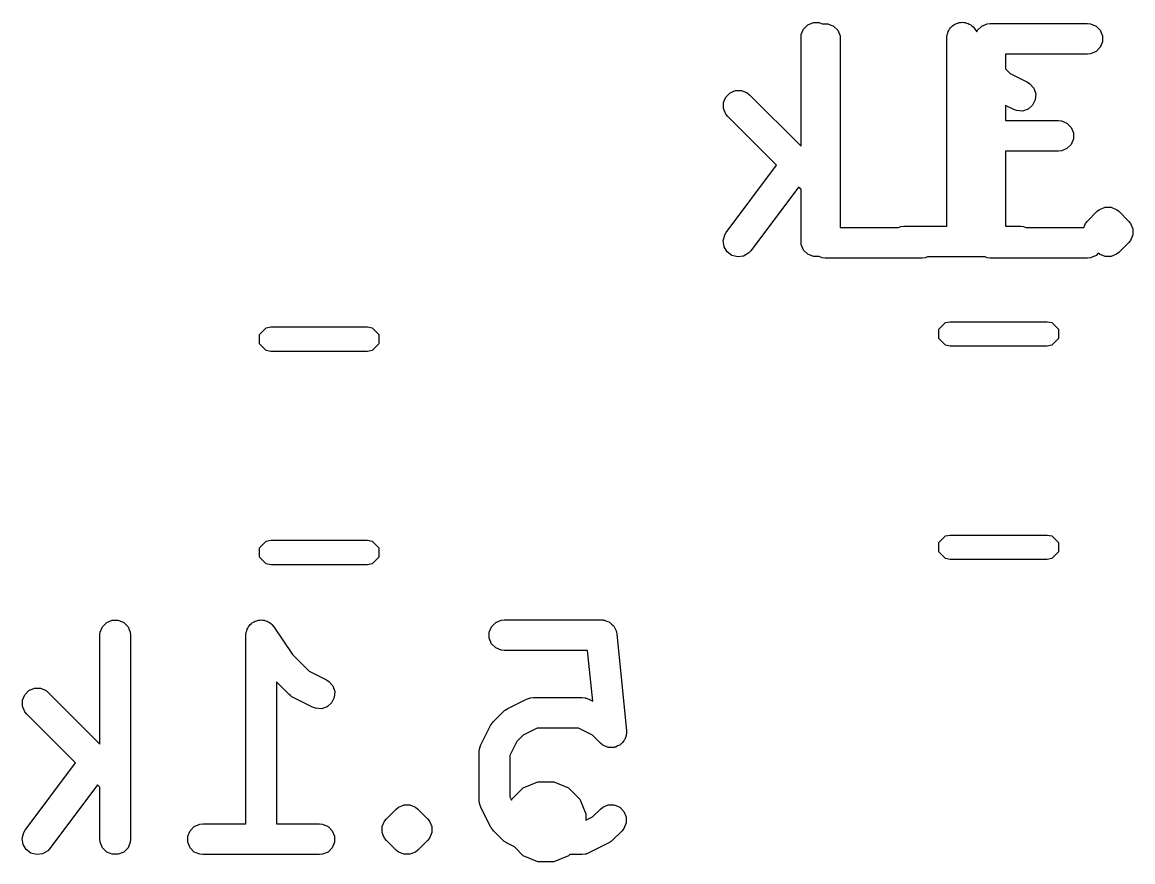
# Model space of a CAD drawing. Header units: millimetres. Extents: x 60 to 220, y -152 to -53.
# Drawn here: x 73.12 to 78.56, y -143.67 to -139.55 of the extents above; entities that cross this region are included whole.
import ezdxf

# ---------------------------------------------------------------- set-up
doc = ezdxf.new("R2010")
doc.units = ezdxf.units.MM
doc.layers.add('F.Silkscreen', color=41, linetype='CONTINUOUS', true_color=0xf2eda1)

msp = doc.modelspace()

# ---------------------------------------------------------------- linework, layer by layer
at = {"layer": 'F.Silkscreen', "linetype": 'CONTINUOUS'}
for p, q in [((76.967422, -139.567459), (76.994458, -139.55626)), ((76.994458, -139.55626), (77.023722, -139.55626)), ((77.023722, -139.55626), (77.038207, -139.56226)), ((77.701955, -139.559072), (77.708744, -139.55626)), ((77.708744, -139.55626), (77.716171, -139.55626)), ((77.716171, -139.55626), (77.723455, -139.554819)), ((77.723455, -139.554819), (77.73066, -139.55626)), ((77.73066, -139.55626), (77.738008, -139.55626)), ((77.738008, -139.55626), (77.744868, -139.559101)), ((76.935531, -139.615187), (76.94673, -139.588151)), ((76.94673, -139.588151), (76.967422, -139.567459)), ((77.038207, -139.56226), (77.066232, -139.56226)), ((77.066232, -139.56226), (77.093268, -139.573459)), ((77.093268, -139.573459), (77.11396, -139.594151)), ((77.11396, -139.594151), (77.125159, -139.621187)), ((77.649817, -139.615187), (77.652658, -139.608326)), ((77.652658, -139.608326), (77.654115, -139.601046)), ((77.654115, -139.601046), (77.658203, -139.59494)), ((77.658203, -139.59494), (77.661016, -139.588151)), ((77.661016, -139.588151), (77.666266, -139.5829)), ((77.666266, -139.5829), (77.670398, -139.576731)), ((77.670398, -139.576731), (77.676512, -139.572654)), ((77.676512, -139.572654), (77.681708, -139.567459)), ((77.681708, -139.567459), (77.688568, -139.564617)), ((77.688568, -139.564617), (77.694747, -139.560498)), ((77.694747, -139.560498), (77.701955, -139.559072)), ((77.744868, -139.559101), (77.752149, -139.560558)), ((77.752149, -139.560558), (77.758254, -139.564646)), ((77.758254, -139.564646), (77.765044, -139.567459)), ((77.765044, -139.567459), (77.770294, -139.572709)), ((77.770294, -139.572709), (77.776464, -139.576841)), ((77.776464, -139.576841), (77.785684, -139.588099)), ((77.785684, -139.588099), (77.785736, -139.588151)), ((77.785736, -139.588151), (77.785745, -139.588173)), ((77.785745, -139.588173), (77.78578, -139.588216)), ((77.78578, -139.588216), (77.795304, -139.602502)), ((77.795304, -139.602502), (77.798764, -139.594151)), ((77.798764, -139.594151), (77.819456, -139.573459)), ((77.819456, -139.573459), (77.846492, -139.56226)), ((77.846492, -139.56226), (77.861124, -139.560819)), ((77.861124, -139.560819), (78.337314, -139.560819)), ((78.337314, -139.560819), (78.351946, -139.56226)), ((78.351946, -139.56226), (78.378982, -139.573459)), ((78.378982, -139.573459), (78.399674, -139.594151)), ((78.399674, -139.594151), (78.410873, -139.621187)), ((76.93409, -139.629819), (76.935531, -139.615187)), ((76.93409, -140.163038), (76.93409, -139.629819)), ((77.125159, -139.621187), (77.1266, -139.635819)), ((77.1266, -139.635819), (77.1266, -140.560819)), ((77.648376, -139.62974), (77.648391, -139.629663)), ((77.648381, -139.629766), (77.648376, -139.62974)), ((77.648376, -139.629819), (77.648381, -139.629766)), ((77.648376, -140.554819), (77.648376, -139.629819)), ((77.648391, -139.629663), (77.649817, -139.615187)), ((78.410873, -139.650451), (78.399674, -139.677487)), ((78.410873, -139.621187), (78.410873, -139.650451)), ((78.337314, -139.710819), (77.936124, -139.710819)), ((77.936124, -139.710819), (77.936124, -139.78412)), ((78.351946, -139.709378), (78.337314, -139.710819)), ((78.378982, -139.698179), (78.351946, -139.709378)), ((78.399674, -139.677487), (78.378982, -139.698179)), ((77.936124, -139.78412), (77.958279, -139.806275)), ((77.958279, -139.806275), (78.042631, -139.848451)), ((78.042631, -139.848451), (78.055074, -139.856283)), ((78.055074, -139.856283), (78.074247, -139.878391)), ((78.074247, -139.878391), (78.083501, -139.906152)), ((76.554579, -139.948521), (76.565778, -139.921484)), ((76.565778, -139.921484), (76.58647, -139.900792)), ((76.58647, -139.900792), (76.613507, -139.889593)), ((76.613507, -139.889593), (76.642769, -139.889593)), ((76.642769, -139.889593), (76.669806, -139.900792)), ((76.669806, -139.900792), (76.681171, -139.910119)), ((76.681171, -139.910119), (76.93409, -140.163038)), ((78.081427, -139.935342), (78.068339, -139.961517)), ((78.083501, -139.906152), (78.081427, -139.935342)), ((76.554579, -139.977783), (76.554579, -139.948521)), ((76.565778, -140.00482), (76.554579, -139.977783)), ((77.975549, -139.982615), (77.936124, -139.962902)), ((77.936124, -139.962902), (77.936124, -140.037009)), ((77.98928, -139.98787), (77.975549, -139.982615)), ((78.01847, -139.989944), (77.98928, -139.98787)), ((78.046232, -139.98069), (78.01847, -139.989944)), ((78.068339, -139.961517), (78.046232, -139.98069)), ((76.575105, -140.016185), (76.565778, -140.00482)), ((76.814823, -140.255903), (76.575105, -140.016185)), ((77.936124, -140.037009), (78.194457, -140.037009)), ((78.194457, -140.037009), (78.209089, -140.03845)), ((78.209089, -140.03845), (78.236125, -140.049649)), ((78.236125, -140.049649), (78.256817, -140.070341)), ((78.256817, -140.070341), (78.268016, -140.097377)), ((78.268016, -140.097377), (78.268016, -140.126641)), ((78.256817, -140.153677), (78.236125, -140.174369)), ((78.268016, -140.126641), (78.256817, -140.153677)), ((78.194457, -140.187009), (77.936124, -140.187009)), ((77.936124, -140.187009), (77.936124, -140.554819)), ((78.209089, -140.185568), (78.194457, -140.187009)), ((78.236125, -140.174369), (78.209089, -140.185568)), ((76.568138, -140.584819), (76.814823, -140.255903)), ((76.921966, -140.363046), (76.688138, -140.674819)), ((76.93409, -140.37517), (76.921966, -140.363046)), ((76.93409, -140.629819), (76.93409, -140.37517)), ((78.384627, -140.481548), (78.395993, -140.47222)), ((78.395993, -140.47222), (78.395994, -140.472219)), ((78.395994, -140.472219), (78.411831, -140.465659)), ((78.411831, -140.465659), (78.423029, -140.461021)), ((78.423029, -140.461021), (78.452292, -140.461021)), ((78.452292, -140.461021), (78.452293, -140.461021)), ((78.452293, -140.461021), (78.463491, -140.465659)), ((78.463491, -140.465659), (78.479328, -140.472219)), ((78.479328, -140.472219), (78.479329, -140.47222)), ((78.479329, -140.47222), (78.490695, -140.481548)), ((78.327681, -140.540533), (78.337008, -140.529168)), ((78.337008, -140.529168), (78.384627, -140.481548)), ((78.490695, -140.481548), (78.538313, -140.529167)), ((78.538313, -140.529167), (78.547641, -140.540533)), ((76.560512, -140.597389), (76.568138, -140.584819)), ((77.1266, -140.560819), (77.412024, -140.560819)), ((77.412024, -140.560819), (77.42303, -140.55626)), ((77.42303, -140.55626), (77.437662, -140.554819)), ((77.437662, -140.554819), (77.648376, -140.554819)), ((77.936124, -140.554819), (78.00909, -140.554819)), ((78.00909, -140.554819), (78.023722, -140.55626)), ((78.023722, -140.55626), (78.034728, -140.560819)), ((78.034728, -140.560819), (78.319279, -140.560819)), ((78.319279, -140.560819), (78.327681, -140.540533)), ((78.547641, -140.540533), (78.558793, -140.567459)), ((78.558793, -140.567459), (78.558839, -140.567569)), ((78.558839, -140.567569), (78.558839, -140.596832)), ((76.553249, -140.625737), (76.560512, -140.597389)), ((76.557388, -140.654706), (76.553249, -140.625737)), ((76.935531, -140.644451), (76.93409, -140.629819)), ((76.94673, -140.671487), (76.935531, -140.644451)), ((78.538313, -140.635233), (78.490694, -140.682852)), ((78.54764, -140.623868), (78.538313, -140.635233)), ((78.558839, -140.596832), (78.54764, -140.623868)), ((76.572297, -140.679887), (76.557388, -140.654706)), ((76.595708, -140.697445), (76.572297, -140.679887)), ((76.624056, -140.704708), (76.595708, -140.697445)), ((76.678206, -140.68566), (76.653025, -140.700569)), ((76.688138, -140.674819), (76.678206, -140.68566)), ((76.967422, -140.692179), (76.94673, -140.671487)), ((76.994458, -140.703378), (76.967422, -140.692179)), ((78.378982, -140.698179), (78.351946, -140.709378)), ((78.389945, -140.687215), (78.378982, -140.698179)), ((78.395993, -140.692179), (78.389945, -140.687215)), ((78.423029, -140.703378), (78.395993, -140.692179)), ((78.479329, -140.692179), (78.452293, -140.703378)), ((78.490694, -140.682852), (78.479329, -140.692179)), ((76.653025, -140.700569), (76.624056, -140.704708)), ((77.022483, -140.703378), (76.994458, -140.703378)), ((77.036968, -140.709378), (77.022483, -140.703378)), ((77.0516, -140.710819), (77.036968, -140.709378)), ((77.52779, -140.710819), (77.0516, -140.710819)), ((77.542422, -140.709378), (77.52779, -140.710819)), ((77.553428, -140.704819), (77.542422, -140.709378)), ((77.835486, -140.704819), (77.553428, -140.704819)), ((77.846492, -140.709378), (77.835486, -140.704819)), ((77.861124, -140.710819), (77.846492, -140.709378)), ((78.337314, -140.710819), (77.861124, -140.710819)), ((78.351946, -140.709378), (78.337314, -140.710819)), ((78.42303, -140.703378), (78.423029, -140.703378)), ((78.452292, -140.703378), (78.42303, -140.703378)), ((78.452293, -140.703378), (78.452292, -140.703378)), ((77.641581, -141.027067), (77.664542, -141.0225)), ((77.664542, -141.0225), (78.139058, -141.0225)), ((78.139058, -141.0225), (78.162019, -141.027067)), ((74.281709, -141.084939), (74.314181, -141.052467)), ((74.314181, -141.052467), (74.337142, -141.0479)), ((74.337142, -141.0479), (74.811658, -141.0479)), ((74.811658, -141.0479), (74.834619, -141.052467)), ((74.834619, -141.052467), (74.867091, -141.084939)), ((77.609109, -141.059539), (77.641581, -141.027067)), ((77.609109, -141.105461), (77.609109, -141.059539)), ((78.162019, -141.027067), (78.194491, -141.059539)), ((78.194491, -141.059539), (78.194491, -141.105461)), ((74.281709, -141.130861), (74.281709, -141.084939)), ((74.314181, -141.163333), (74.281709, -141.130861)), ((74.867091, -141.130861), (74.834619, -141.163333)), ((74.867091, -141.084939), (74.867091, -141.130861)), ((77.641581, -141.137933), (77.609109, -141.105461)), ((78.194491, -141.105461), (78.162019, -141.137933)), ((74.337142, -141.1679), (74.314181, -141.163333)), ((74.811658, -141.1679), (74.337142, -141.1679)), ((74.834619, -141.163333), (74.811658, -141.1679)), ((77.664542, -141.1425), (77.641581, -141.137933)), ((78.139058, -141.1425), (77.664542, -141.1425)), ((78.162019, -141.137933), (78.139058, -141.1425)), ((74.281709, -142.129939), (74.314181, -142.097467)), ((74.314181, -142.097467), (74.337142, -142.0929)), ((74.337142, -142.0929), (74.811658, -142.0929)), ((74.811658, -142.0929), (74.834619, -142.097467)), ((74.834619, -142.097467), (74.867091, -142.129939)), ((77.609109, -142.104539), (77.641581, -142.072067)), ((77.609109, -142.150461), (77.609109, -142.104539)), ((77.641581, -142.072067), (77.664542, -142.0675)), ((77.664542, -142.0675), (78.139058, -142.0675)), ((78.139058, -142.0675), (78.162019, -142.072067)), ((78.162019, -142.072067), (78.194491, -142.104539)), ((78.194491, -142.104539), (78.194491, -142.150461)), ((74.281709, -142.175861), (74.281709, -142.129939)), ((74.867091, -142.129939), (74.867091, -142.175861)), ((77.641581, -142.182933), (77.609109, -142.150461)), ((78.194491, -142.150461), (78.162019, -142.182933)), ((74.314181, -142.208333), (74.281709, -142.175861)), ((74.337142, -142.2129), (74.314181, -142.208333)), ((74.811658, -142.2129), (74.337142, -142.2129)), ((74.834619, -142.208333), (74.811658, -142.2129)), ((74.867091, -142.175861), (74.834619, -142.208333)), ((77.664542, -142.1875), (77.641581, -142.182933)), ((78.139058, -142.1875), (77.664542, -142.1875)), ((78.162019, -142.182933), (78.139058, -142.1875)), ((73.534322, -142.496059), (73.561358, -142.48486)), ((73.561358, -142.48486), (73.590622, -142.48486)), ((73.590622, -142.48486), (73.617658, -142.496059)), ((74.248608, -142.496059), (74.255468, -142.493217)), ((74.255468, -142.493217), (74.261647, -142.489098)), ((74.261647, -142.489098), (74.268855, -142.487672)), ((74.268855, -142.487672), (74.275644, -142.48486)), ((74.275644, -142.48486), (74.283071, -142.48486)), ((74.283071, -142.48486), (74.290355, -142.483419)), ((74.290355, -142.483419), (74.29756, -142.48486)), ((74.29756, -142.48486), (74.304908, -142.48486)), ((74.304908, -142.48486), (74.311768, -142.487701)), ((74.311768, -142.487701), (74.319049, -142.489158)), ((74.319049, -142.489158), (74.325154, -142.493246)), ((74.325154, -142.493246), (74.331944, -142.496059)), ((75.439084, -142.496059), (75.46612, -142.48486)), ((75.46612, -142.48486), (75.480752, -142.483419)), ((75.480752, -142.483419), (75.956942, -142.483419)), ((75.956942, -142.483419), (75.962353, -142.483951)), ((75.962353, -142.483951), (75.964182, -142.483769)), ((75.964182, -142.483769), (75.965968, -142.484307)), ((75.965968, -142.484307), (75.971574, -142.48486)), ((75.971574, -142.48486), (75.9817, -142.489054)), ((75.9817, -142.489054), (75.992198, -142.492222)), ((75.992198, -142.492222), (75.995121, -142.494613)), ((73.50099, -142.558419), (73.502431, -142.543787)), ((73.502431, -142.543787), (73.51363, -142.516751)), ((73.51363, -142.516751), (73.534322, -142.496059)), ((73.617658, -142.496059), (73.63835, -142.516751)), ((73.63835, -142.516751), (73.649549, -142.543787)), ((73.649549, -142.543787), (73.65099, -142.558419)), ((74.215291, -142.558263), (74.216717, -142.543787)), ((74.216717, -142.543787), (74.219558, -142.536926)), ((74.219558, -142.536926), (74.221015, -142.529646)), ((74.221015, -142.529646), (74.225103, -142.52354)), ((74.225103, -142.52354), (74.227916, -142.516751)), ((74.227916, -142.516751), (74.233166, -142.5115)), ((74.233166, -142.5115), (74.237298, -142.505331)), ((74.237298, -142.505331), (74.243412, -142.501254)), ((74.243412, -142.501254), (74.248608, -142.496059)), ((74.331944, -142.496059), (74.337194, -142.501309)), ((74.337194, -142.501309), (74.343364, -142.505441)), ((74.343364, -142.505441), (74.352584, -142.516699)), ((74.352584, -142.516699), (74.352636, -142.516751)), ((74.352636, -142.516751), (74.352645, -142.516773)), ((74.352645, -142.516773), (74.35268, -142.516816)), ((74.35268, -142.516816), (74.443798, -142.653494)), ((75.407193, -142.543787), (75.418392, -142.516751)), ((75.407193, -142.573051), (75.407193, -142.543787)), ((75.418392, -142.516751), (75.439084, -142.496059)), ((75.995121, -142.494613), (75.99861, -142.496059)), ((75.99861, -142.496059), (76.006363, -142.503812)), ((76.006363, -142.503812), (76.014846, -142.510753)), ((76.014846, -142.510753), (76.01663, -142.514079)), ((76.01663, -142.514079), (76.019302, -142.516751)), ((76.019302, -142.516751), (76.023497, -142.52688)), ((76.023497, -142.52688), (76.02868, -142.53654)), ((76.02868, -142.53654), (76.029787, -142.542064)), ((76.029787, -142.542064), (76.030501, -142.543787)), ((76.030501, -142.543787), (76.030501, -142.545623)), ((76.030501, -142.545623), (76.03157, -142.550956)), ((73.50099, -143.091638), (73.50099, -142.558419)), ((73.65099, -142.558419), (73.65099, -143.558419)), ((74.215276, -142.55834), (74.215291, -142.558263)), ((74.215281, -142.558366), (74.215276, -142.55834)), ((74.215276, -142.558419), (74.215281, -142.558366)), ((74.215276, -143.483419), (74.215276, -142.558419)), ((75.418392, -142.600087), (75.407193, -142.573051)), ((75.439084, -142.620779), (75.418392, -142.600087)), ((76.03157, -142.550956), (76.079189, -143.027146)), ((74.443798, -142.653494), (74.525179, -142.734875)), ((75.46612, -142.631978), (75.439084, -142.620779)), ((75.480752, -142.633419), (75.46612, -142.631978)), ((75.889068, -142.633419), (75.480752, -142.633419)), ((75.913886, -142.881609), (75.889068, -142.633419)), ((74.525179, -142.734875), (74.609531, -142.777051)), ((73.15337, -142.829392), (73.180407, -142.818193)), ((73.180407, -142.818193), (73.209669, -142.818193)), ((73.209669, -142.818193), (73.236706, -142.829392)), ((74.427719, -142.849547), (74.365276, -142.787104)), ((74.365276, -142.787104), (74.365276, -143.483419)), ((74.609531, -142.777051), (74.621974, -142.784883)), ((74.621974, -142.784883), (74.641147, -142.806991)), ((74.641147, -142.806991), (74.650401, -142.834752)), ((73.121479, -142.877121), (73.132678, -142.850084)), ((73.132678, -142.850084), (73.15337, -142.829392)), ((73.236706, -142.829392), (73.248071, -142.838719)), ((73.248071, -142.838719), (73.50099, -143.091638)), ((74.433469, -142.854267), (74.427719, -142.849547)), ((74.434768, -142.855764), (74.433469, -142.854267)), ((74.437022, -142.857183), (74.434768, -142.855764)), ((74.439084, -142.858875), (74.437022, -142.857183)), ((74.440916, -142.859633), (74.439084, -142.858875)), ((74.447211, -142.863596), (74.440916, -142.859633)), ((74.542449, -142.911215), (74.447211, -142.863596)), ((74.648327, -142.863942), (74.635239, -142.890117)), ((74.650401, -142.834752), (74.648327, -142.863942)), ((75.49483, -142.919908), (75.590068, -142.872289)), ((75.590068, -142.872289), (75.603799, -142.867034)), ((75.603799, -142.867034), (75.606488, -142.866842)), ((75.606488, -142.866842), (75.608977, -142.865812)), ((75.608977, -142.865812), (75.623609, -142.864371)), ((75.623609, -142.864371), (75.861704, -142.864371)), ((75.861704, -142.864371), (75.876336, -142.865812)), ((75.876336, -142.865812), (75.878825, -142.866843)), ((75.878825, -142.866843), (75.881513, -142.867034)), ((75.881513, -142.867034), (75.895245, -142.872289)), ((75.895245, -142.872289), (75.913886, -142.881609)), ((73.121479, -142.906383), (73.121479, -142.877121)), ((73.132678, -142.93342), (73.121479, -142.906383)), ((74.55618, -142.91647), (74.542449, -142.911215)), ((74.58537, -142.918544), (74.55618, -142.91647)), ((74.613132, -142.90929), (74.58537, -142.918544)), ((74.635239, -142.890117), (74.613132, -142.90929)), ((75.481087, -142.929238), (75.482387, -142.92774)), ((75.482387, -142.92774), (75.484646, -142.926318)), ((75.484646, -142.926318), (75.486703, -142.92463)), ((75.486703, -142.92463), (75.48853, -142.923872)), ((75.48853, -142.923872), (75.49483, -142.919908)), ((73.142005, -142.944785), (73.132678, -142.93342)), ((73.381723, -143.184503), (73.142005, -142.944785)), ((75.423, -142.987325), (75.427719, -142.981576)), ((75.427719, -142.981576), (75.475338, -142.933957)), ((75.475338, -142.933957), (75.481087, -142.929238)), ((75.366051, -143.096306), (75.41367, -143.001068)), ((75.41367, -143.001068), (75.417634, -142.994768)), ((75.417634, -142.994768), (75.418392, -142.992941)), ((75.418392, -142.992941), (75.42008, -142.990884)), ((75.42008, -142.990884), (75.421502, -142.988625)), ((75.421502, -142.988625), (75.423, -142.987325)), ((75.641314, -143.014371), (75.572798, -143.048629)), ((75.843999, -143.014371), (75.641314, -143.014371)), ((75.912515, -143.048629), (75.843999, -143.014371)), ((76.079189, -143.027146), (76.079211, -143.041849)), ((75.542391, -143.079036), (75.508133, -143.147552)), ((75.572798, -143.048629), (75.542391, -143.079036)), ((75.951528, -143.087642), (75.912515, -143.048629)), ((75.962893, -143.096969), (75.951528, -143.087642)), ((76.059172, -143.084024), (76.052227, -143.092513)), ((76.066921, -143.076276), (76.059172, -143.084024)), ((76.068365, -143.072789), (76.066921, -143.076276)), ((76.070758, -143.069865), (76.068365, -143.072789)), ((76.073926, -143.059364), (76.070758, -143.069865)), ((76.07812, -143.04924), (76.073926, -143.059364)), ((76.079211, -143.041849), (76.07812, -143.045464)), ((76.07812, -143.045464), (76.07812, -143.04924)), ((75.358133, -143.129847), (75.359574, -143.115215)), ((75.358133, -143.367942), (75.358133, -143.129847)), ((75.359574, -143.115215), (75.360605, -143.112725)), ((75.360605, -143.112725), (75.360796, -143.110038)), ((75.360796, -143.110038), (75.366051, -143.096306)), ((75.966381, -143.098414), (75.962893, -143.096969)), ((75.969305, -143.100806), (75.966381, -143.098414)), ((75.979802, -143.103973), (75.969305, -143.100806)), ((75.989929, -143.108168), (75.979802, -143.103973)), ((75.993705, -143.108168), (75.989929, -143.108168)), ((75.997321, -143.109259), (75.993705, -143.108168)), ((76.008231, -143.108168), (75.997321, -143.109259)), ((76.019192, -143.108168), (76.008231, -143.108168)), ((76.02268, -143.106722), (76.019192, -143.108168)), ((76.02644, -143.106347), (76.02268, -143.106722)), ((76.036103, -143.101162), (76.02644, -143.106347)), ((76.046228, -143.096969), (76.036103, -143.101162)), ((76.048898, -143.094298), (76.046228, -143.096969)), ((76.052227, -143.092513), (76.048898, -143.094298)), ((73.135038, -143.513419), (73.381723, -143.184503)), ((75.508133, -143.147552), (75.508133, -143.350237)), ((73.488866, -143.291646), (73.255038, -143.603419)), ((73.50099, -143.30377), (73.488866, -143.291646)), ((73.50099, -143.558419), (73.50099, -143.30377)), ((75.518506, -143.361486), (75.573686, -143.306306)), ((75.573686, -143.306306), (75.645782, -143.276443)), ((75.645782, -143.276443), (75.723818, -143.276443)), ((75.723818, -143.276443), (75.795914, -143.306306)), ((75.795914, -143.306306), (75.851094, -143.361486)), ((75.508133, -143.350237), (75.516354, -143.36668)), ((75.516354, -143.36668), (75.518506, -143.361486)), ((75.851094, -143.361486), (75.880957, -143.433582)), ((74.903908, -143.457768), (74.951527, -143.410148)), ((74.951527, -143.410148), (74.962893, -143.40082)), ((74.962893, -143.40082), (74.962894, -143.400819)), ((74.962894, -143.400819), (74.978731, -143.394259)), ((74.978731, -143.394259), (74.989929, -143.389621)), ((74.989929, -143.389621), (75.019192, -143.389621)), ((75.019192, -143.389621), (75.019193, -143.389621)), ((75.019193, -143.389621), (75.030391, -143.394259)), ((75.030391, -143.394259), (75.046228, -143.400819)), ((75.046228, -143.400819), (75.046229, -143.40082)), ((75.046229, -143.40082), (75.057595, -143.410148)), ((75.057595, -143.410148), (75.105213, -143.457767)), ((75.359574, -143.382574), (75.358133, -143.367942)), ((75.360605, -143.385063), (75.359574, -143.382574)), ((75.360796, -143.387751), (75.360605, -143.385063)), ((75.366051, -143.401483), (75.360796, -143.387751)), ((75.41367, -143.496721), (75.366051, -143.401483)), ((75.912514, -143.449161), (75.951527, -143.410148)), ((75.951527, -143.410148), (75.962893, -143.40082)), ((75.962893, -143.40082), (75.989929, -143.389621)), ((75.989929, -143.389621), (76.019192, -143.389621)), ((76.019192, -143.389621), (76.046228, -143.400819)), ((76.046228, -143.400819), (76.066921, -143.421512)), ((74.883383, -143.496169), (74.894581, -143.469133)), ((74.894581, -143.469133), (74.903908, -143.457768)), ((75.105213, -143.457767), (75.114541, -143.469133)), ((75.114541, -143.469133), (75.125693, -143.496059)), ((75.880957, -143.433582), (75.880957, -143.464939)), ((75.880957, -143.464939), (75.912514, -143.449161)), ((76.066921, -143.421512), (76.07812, -143.448548)), ((76.07812, -143.448548), (76.07812, -143.477811)), ((73.120149, -143.554337), (73.127412, -143.525989)), ((73.127412, -143.525989), (73.135038, -143.513419)), ((73.931003, -143.543787), (73.942202, -143.516751)), ((73.942202, -143.516751), (73.962894, -143.496059)), ((73.962894, -143.496059), (73.98993, -143.48486)), ((73.98993, -143.48486), (74.004562, -143.483419)), ((74.004562, -143.483419), (74.215276, -143.483419)), ((74.365276, -143.483419), (74.57599, -143.483419)), ((74.57599, -143.483419), (74.590622, -143.48486)), ((74.590622, -143.48486), (74.617658, -143.496059)), ((74.617658, -143.496059), (74.63835, -143.516751)), ((74.63835, -143.516751), (74.649549, -143.543787)), ((74.883383, -143.525432), (74.883383, -143.496169)), ((74.88842, -143.537591), (74.883383, -143.525432)), ((75.125739, -143.525432), (75.11454, -143.552468)), ((75.125693, -143.496059), (75.125739, -143.496169)), ((75.125739, -143.496169), (75.125739, -143.525432)), ((75.417633, -143.503017), (75.41367, -143.496721)), ((75.418391, -143.504847), (75.417633, -143.503017)), ((75.42008, -143.506905), (75.418391, -143.504847)), ((75.421502, -143.509164), (75.42008, -143.506905)), ((75.423, -143.510463), (75.421502, -143.509164)), ((75.427718, -143.516212), (75.423, -143.510463)), ((75.475337, -143.563832), (75.427718, -143.516212)), ((76.057594, -143.516213), (76.009976, -143.563832)), ((76.066922, -143.504847), (76.057594, -143.516213)), ((76.07812, -143.477811), (76.066922, -143.504847)), ((73.124288, -143.583306), (73.120149, -143.554337)), ((73.502431, -143.573051), (73.50099, -143.558419)), ((73.51363, -143.600087), (73.502431, -143.573051)), ((73.649549, -143.573051), (73.63835, -143.600087)), ((73.65099, -143.558419), (73.649549, -143.573051)), ((73.931003, -143.573051), (73.931003, -143.543787)), ((73.942202, -143.600087), (73.931003, -143.573051)), ((74.649549, -143.573051), (74.63835, -143.600087)), ((74.649549, -143.543787), (74.649549, -143.573051)), ((74.894582, -143.552468), (74.88842, -143.537591)), ((74.903909, -143.563833), (74.894582, -143.552468)), ((74.951528, -143.611452), (74.903909, -143.563833)), ((75.105213, -143.563833), (75.057594, -143.611452)), ((75.11454, -143.552468), (75.105213, -143.563833)), ((75.481086, -143.56855), (75.475337, -143.563832)), ((75.482387, -143.57005), (75.481086, -143.56855)), ((75.484646, -143.571472), (75.482387, -143.57005)), ((75.486703, -143.57316), (75.484646, -143.571472)), ((75.48853, -143.573917), (75.486703, -143.57316)), ((75.49483, -143.577882), (75.48853, -143.573917)), ((75.530518, -143.595726), (75.49483, -143.577882)), ((75.990483, -143.577882), (75.895245, -143.625501)), ((75.996782, -143.573917), (75.990483, -143.577882)), ((75.99861, -143.57316), (75.996782, -143.573917)), ((76.000666, -143.571472), (75.99861, -143.57316)), ((76.002926, -143.57005), (76.000666, -143.571472)), ((76.004226, -143.56855), (76.002926, -143.57005)), ((76.009976, -143.563832), (76.004226, -143.56855)), ((73.139197, -143.608487), (73.124288, -143.583306)), ((73.162608, -143.626045), (73.139197, -143.608487)), ((73.190956, -143.633308), (73.162608, -143.626045)), ((73.219925, -143.629169), (73.190956, -143.633308)), ((73.245106, -143.61426), (73.219925, -143.629169)), ((73.255038, -143.603419), (73.245106, -143.61426)), ((73.534322, -143.620779), (73.51363, -143.600087)), ((73.561358, -143.631978), (73.534322, -143.620779)), ((73.590622, -143.631978), (73.561358, -143.631978)), ((73.617658, -143.620779), (73.590622, -143.631978)), ((73.63835, -143.600087), (73.617658, -143.620779)), ((73.962894, -143.620779), (73.942202, -143.600087)), ((73.98993, -143.631978), (73.962894, -143.620779)), ((74.004562, -143.633419), (73.98993, -143.631978)), ((74.57599, -143.633419), (74.004562, -143.633419)), ((74.590622, -143.631978), (74.57599, -143.633419)), ((74.617658, -143.620779), (74.590622, -143.631978)), ((74.63835, -143.600087), (74.617658, -143.620779)), ((74.962893, -143.620779), (74.951528, -143.611452)), ((74.989929, -143.631978), (74.962893, -143.620779)), ((74.98993, -143.631978), (74.989929, -143.631978)), ((75.019192, -143.631978), (74.98993, -143.631978)), ((75.019193, -143.631978), (75.019192, -143.631978)), ((75.046229, -143.620779), (75.019193, -143.631978)), ((75.057594, -143.611452), (75.046229, -143.620779)), ((75.573686, -143.638894), (75.530518, -143.595726)), ((75.801389, -143.633419), (75.795914, -143.638894)), ((75.861704, -143.633419), (75.801389, -143.633419)), ((75.876336, -143.631978), (75.861704, -143.633419)), ((75.878825, -143.630946), (75.876336, -143.631978)), ((75.881513, -143.630756), (75.878825, -143.630946)), ((75.895245, -143.625501), (75.881513, -143.630756)), ((75.645782, -143.668757), (75.573686, -143.638894)), ((75.723818, -143.668757), (75.645782, -143.668757)), ((75.795914, -143.638894), (75.723818, -143.668757))]:
    msp.add_line(p, q, dxfattribs=at)

doc.saveas('drawing.dxf')
